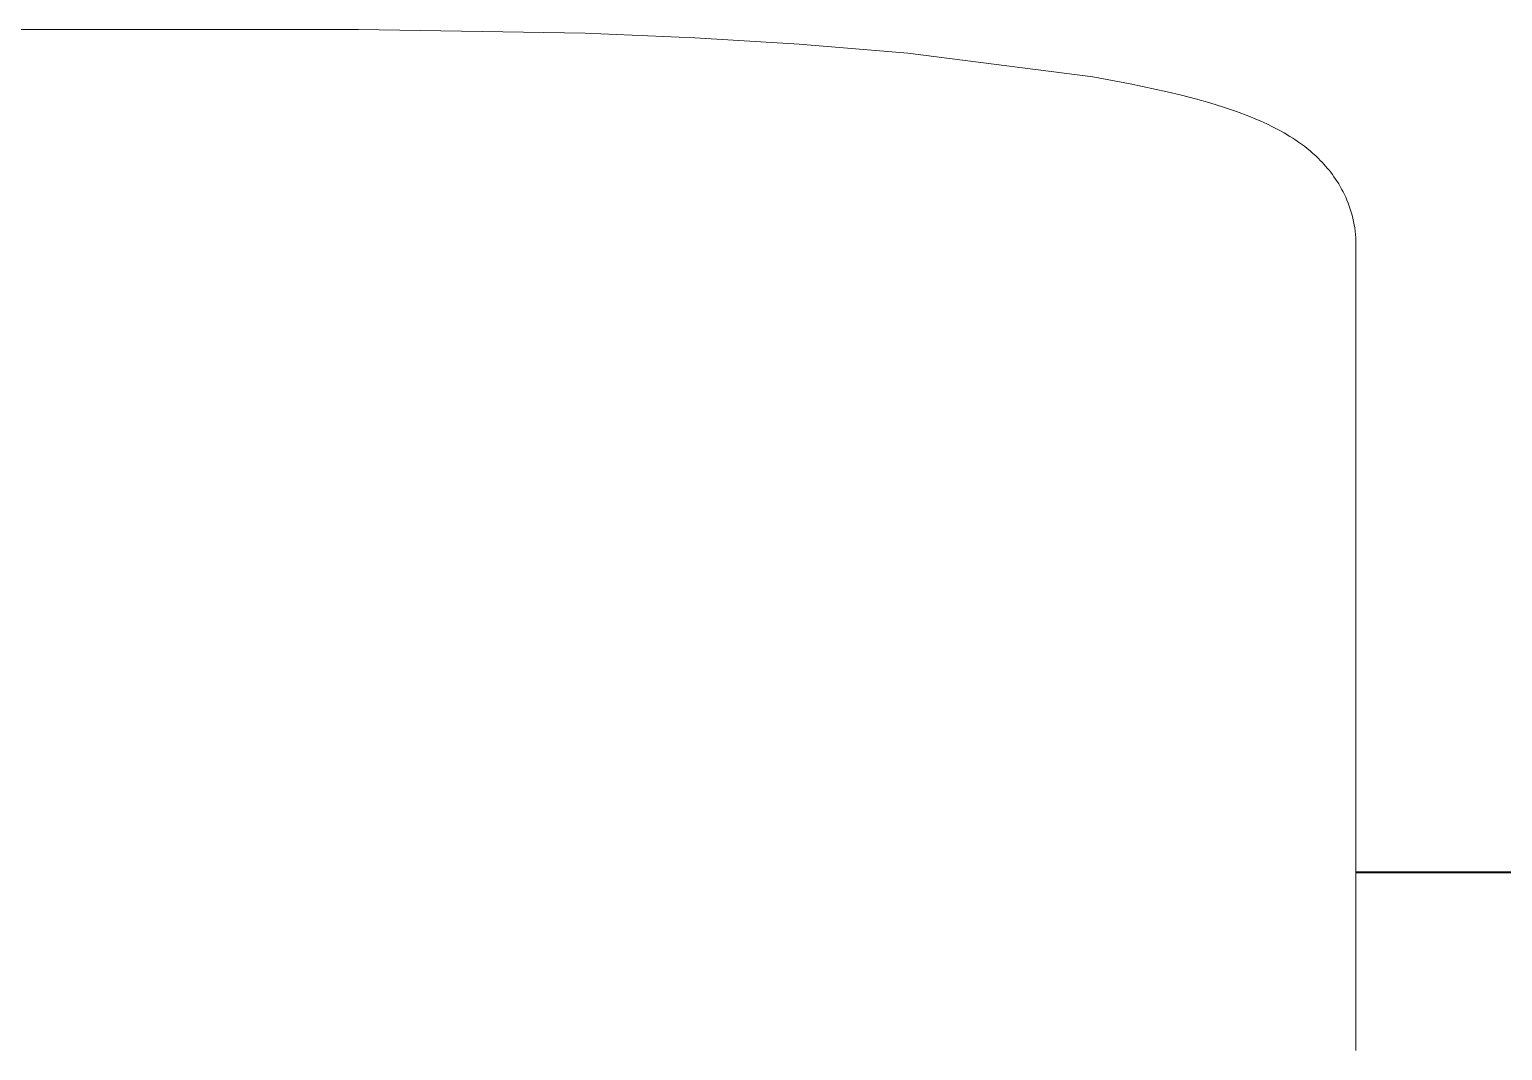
# Model space of a CAD drawing. Header units: millimetres. Extents: x -779 to 3049, y 55 to 2500.
# Drawn here: x -474.96 to -445.42, y 1996.98 to 2017.46 of the extents above; entities that cross this region are included whole.
import ezdxf

# ---------------------------------------------------------------- set-up
doc = ezdxf.new("R2010")
doc.units = ezdxf.units.MM
doc.layers.add('ZANO_R', color=7, linetype='Continuous', lineweight=0)

msp = doc.modelspace()

# ---------------------------------------------------------------- linework, layer by layer
at = {"layer": 'ZANO_R'}
for p, q in [((-489.707, 2017.456), (-468.358, 2017.456)), ((-468.358, 2017.456), (-463.812, 2017.382)), ((-463.812, 2017.382), (-461.616, 2017.29)), ((-461.616, 2017.29), (-459.522, 2017.163)), ((-459.522, 2017.163), (-457.347, 2016.982)), ((-457.347, 2016.982), (-453.634, 2016.503)), ((-453.634, 2016.503), (-452.886, 2016.365)), ((-452.886, 2016.365), (-452.143, 2016.206)), ((-452.143, 2016.206), (-451.857, 2016.137)), ((-451.857, 2016.137), (-451.573, 2016.063)), ((-451.573, 2016.063), (-451.291, 2015.982)), ((-451.291, 2015.982), (-451.011, 2015.896)), ((-451.011, 2015.896), (-450.753, 2015.809)), ((-450.753, 2015.809), (-450.504, 2015.715)), ((-450.504, 2015.715), (-450.382, 2015.666)), ((-450.382, 2015.666), (-450.263, 2015.614)), ((-450.263, 2015.614), (-450.145, 2015.56)), ((-450.145, 2015.56), (-450.029, 2015.504)), ((-450.029, 2015.504), (-449.914, 2015.445)), ((-449.914, 2015.445), (-449.799, 2015.381)), ((-449.799, 2015.381), (-449.682, 2015.312)), ((-449.682, 2015.312), (-449.624, 2015.275)), ((-449.624, 2015.275), (-449.566, 2015.237)), ((-449.566, 2015.237), (-449.507, 2015.197)), ((-449.507, 2015.197), (-449.449, 2015.155)), ((-449.449, 2015.155), (-449.391, 2015.112)), ((-449.391, 2015.112), (-449.334, 2015.066)), ((-449.334, 2015.066), (-449.277, 2015.019)), ((-449.277, 2015.019), (-449.22, 2014.97)), ((-449.22, 2014.97), (-449.164, 2014.919)), ((-449.164, 2014.919), (-449.108, 2014.866)), ((-449.108, 2014.866), (-449.072, 2014.83)), ((-449.072, 2014.83), (-449.037, 2014.793)), ((-449.037, 2014.793), (-449.001, 2014.755)), ((-449.001, 2014.755), (-448.966, 2014.716)), ((-448.966, 2014.716), (-448.932, 2014.676)), ((-448.932, 2014.676), (-448.898, 2014.634)), ((-448.898, 2014.634), (-448.864, 2014.592)), ((-448.864, 2014.592), (-448.831, 2014.548)), ((-448.831, 2014.548), (-448.798, 2014.503)), ((-448.798, 2014.503), (-448.766, 2014.456)), ((-448.766, 2014.456), (-448.735, 2014.408)), ((-448.735, 2014.408), (-448.704, 2014.359)), ((-448.704, 2014.359), (-448.674, 2014.308)), ((-448.674, 2014.308), (-448.645, 2014.256)), ((-448.645, 2014.256), (-448.617, 2014.202)), ((-448.617, 2014.202), (-448.589, 2014.147)), ((-448.589, 2014.147), (-448.563, 2014.09)), ((-448.563, 2014.09), (-448.538, 2014.032)), ((-448.538, 2014.032), (-448.514, 2013.974)), ((-448.514, 2013.974), (-448.492, 2013.914)), ((-448.492, 2013.914), (-448.472, 2013.854)), ((-448.472, 2013.854), (-448.453, 2013.793)), ((-448.453, 2013.793), (-448.435, 2013.731)), ((-448.435, 2013.731), (-448.42, 2013.668)), ((-448.42, 2013.668), (-448.405, 2013.604)), ((-448.405, 2013.604), (-448.393, 2013.54)), ((-448.393, 2013.54), (-448.383, 2013.475)), ((-448.383, 2013.475), (-448.374, 2013.409)), ((-448.374, 2013.409), (-448.367, 2013.343)), ((-448.367, 2013.343), (-448.362, 2013.275)), ((-448.362, 2013.275), (-448.359, 2013.208)), ((-448.359, 2013.208), (-448.358, 2013.139)), ((-448.358, 1998.264), (-448.358, 2013.139)), ((-308.358, 2000.56), (-448.358, 2000.56)), ((-308.358, 2000.542), (-448.358, 2000.542)), ((-448.358, 1998.264), (-448.358, 1998.26)), ((-448.358, 1998.26), (-448.358, 1996.976))]:
    msp.add_line(p, q, dxfattribs=at)

doc.saveas('drawing.dxf')
